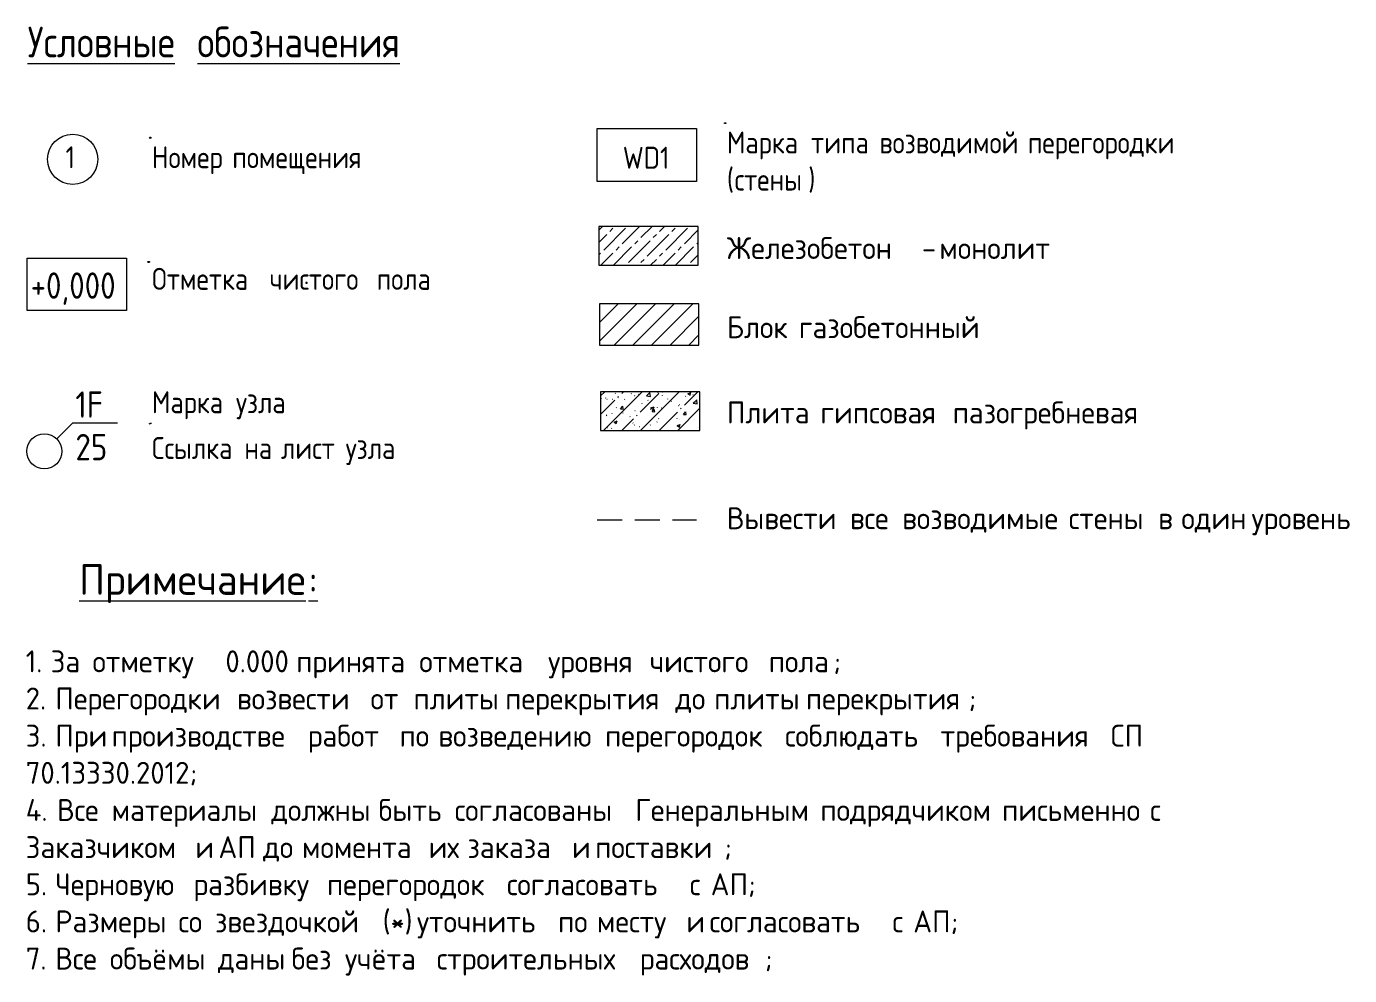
# Model space of a CAD drawing. Header units: millimetres. Extents: x 81037 to 284518, y -8553 to 29000.
# Drawn here: x 127304 to 137858, y -243 to 7327 of the extents above; entities that cross this region are included whole.
import ezdxf

# ---------------------------------------------------------------- set-up
doc = ezdxf.new("R2010")
doc.units = ezdxf.units.MM
doc.linetypes.add('ADSK_Штрих_ш2 п1', pattern=[300, 200, -100])
for name, color, linetype, lineweight in [('A-DETL', 7, 'Continuous', 9), ('A-DETL-1', 7, 'ADSK_Штрих_ш2 п1', 9), ('A-DETL-GENF', 7, 'Continuous', 9), ('G-ANNO-TEXT', 7, 'Continuous', 9)]:
    doc.layers.add(name, color=color, linetype=linetype, lineweight=lineweight)
for name, color, linetype, lineweight, true_color in [('A-DETL-GENF-3', 7, 'Continuous', 9, 0xe4eaf1), ('A-DETL-GENF-4', 9, 'Continuous', 9, 0x808080), ('A-DETL-GENF-5', 7, 'Continuous', 9, 0xc0c0c0), ('G-ANNO-TEXT-1', 7, 'Continuous', 9, 0x3c3c3c)]:
    doc.layers.add(name, color=color, linetype=linetype, lineweight=lineweight, true_color=true_color)
doc.styles.add('GOST Common_2', font='GOST_Common.ttf', dxfattribs={"height": 245})
doc.styles.add('GOST Common_3', font='GOST_Common.ttf', dxfattribs={"height": 175})
doc.styles.add('GOST Common_4', font='GOST_Common.ttf', dxfattribs={"width": 0.9, "height": 210})
doc.styles.add('GOST Common_5', font='GOST_Common.ttf', dxfattribs={"width": 0.9, "height": 175})
doc.styles.add('GOST Common_6', font='GOST_Common.ttf', dxfattribs={"width": 0.9, "height": 245})

msp = doc.modelspace()

# ---------------------------------------------------------------- hatches: boundary and pattern name
at = {"layer": 'A-DETL-GENF'}
h = msp.add_hatch(dxfattribs=at)
h.set_pattern_fill('FP_49', color=256, style=0, pattern_type=2)
h.set_pattern_definition([(45, (124681.68, 0), (98.99495, 197.9899), [245, -35, 35, -35])])
h.paths.add_polyline_path([(132662.4, 5423.3), (132662.4, 5731.7), (131869.9, 5731.7), (131869.9, 5423.3)])
at = {"layer": 'A-DETL-GENF-3'}
msp.add_hatch(color=256, dxfattribs=at).paths.add_polyline_path([(129544.1, 5279.5), (129544.1, 5284.5), (129531.4, 5284.5), (129531.4, 5279.5)])
at = {"layer": 'A-DETL-GENF-4'}
h = msp.add_hatch(dxfattribs=at)
h.set_pattern_fill('FP_50', color=256, style=0, pattern_type=2)
h.set_pattern_definition([(45, (124681.68, 0), (-74.2462, 74.2462), [])])
h.paths.add_polyline_path([(132666.8, 4786.5), (132666.8, 5115.7), (131874.3, 5115.7), (131874.3, 4786.5)])
at = {"layer": 'A-DETL-GENF-5'}
h = msp.add_hatch(dxfattribs=at)
h.set_pattern_fill('FP_51', color=256, style=0, pattern_type=2)
h.set_pattern_definition([(45, (124681.68, 0), (-148.4924, 148.4924), [210, -35, 7, -35]), (45, (124681.68, 148.4), (-148.4924, 148.4924), []), (50, (124681.68, 0), (251.0407, -21.9632), [26.25, -288.75]), (355, (124681.68, 0), (-48.5625, 263.267), [21, -231]), (100.451, (124702.6, -1.83), (202.48, 241.303), [22.309, -245.4]), (46.184, (124681.68, 70), (373.534, -57.933), [39.375, -433.125]), (96.636, (124712.8, 65.17), (327.13, 340.944), [33.464, -368.1]), (351.184, (124681.7, 70), (327.133, 340.94), [31.5, -346.5]), (21, (124716.68, 52.5), (208.917, -140.9164), [26.25, -288.75]), (326, (124716.68, 52.5), (85.161, 253.8024), [21, -231]), (71.451, (124734.1, 40.76), (294.079, 112.884), [22.309, -245.4]), (37.5, (124681.68, 0), (4.25595, 116.51285), [2.347, -225.853, 2.347, -232.153, -231.875]), (37.5, (124681.68, 0), (4.25595, 116.51285), [-462.7, 2.347, -229.528]), (7.5, (124681.68, 0), (92.0743, 138.0441), [2.347, -131.353, 2.347, -220.603, -88.375]), (7.5, (124681.68, 0), (92.0743, 138.0441), [-356.65, 2.347, -86.028]), (327.5, (124603.63, 0), (186.8379, -7.8942), [2.347, -85.153, 2.347, -270.653, -362.25]), (327.5, (124603.63, 0), (186.8379, -7.8942), [-360.5, 2.347, -359.903]), (317.5, (124568.63, 0), (204.1152, 35.0367), [2.347, -111.403, 2.347, -178.953, -257.25]), (317.5, (124568.63, 0), (204.1152, 35.0367), [-295.05, 2.347, -254.903])])
h.paths.add_polyline_path([(132675.6, 4105.8), (132675.6, 4414.3), (131883.1, 4414.3), (131883.1, 4105.8)])

# ---------------------------------------------------------------- linework, layer by layer
at = {"layer": 'A-DETL'}
for p, q in [((132871.5, 6557.9), (132882.6, 6557.9)), ((132871.5, 6553.8), (132871.5, 6557.9)), ((132882.6, 6553.8), (132871.5, 6553.8)), ((132882.6, 6557.9), (132882.6, 6553.8)), ((131856.3, 6513), (132648.8, 6513)), ((131856.3, 6091.3), (131856.3, 6513)), ((132648.8, 6513), (132648.8, 6091.3)), ((132648.8, 6091.3), (131856.3, 6091.3)), ((132662.4, 5731.7), (131869.9, 5731.7)), ((131869.9, 5731.7), (131869.9, 5423.3)), ((132662.4, 5423.3), (132662.4, 5731.7)), ((128271.5, 5452.4), (128285.3, 5452.4)), ((128271.5, 5446.9), (128271.5, 5452.4)), ((128271.5, 5446.9), (128285.3, 5446.9)), ((128285.3, 5452.4), (128285.3, 5446.9)), ((131869.9, 5423.3), (132662.4, 5423.3)), ((129544.1, 5284.5), (129531.4, 5284.5)), ((129531.4, 5284.5), (129531.4, 5279.5)), ((129531.4, 5279.5), (129544.1, 5279.5)), ((129544.1, 5279.5), (129544.1, 5284.5)), ((132666.8, 5115.7), (131874.3, 5115.7)), ((131874.3, 5115.7), (131874.3, 4786.5)), ((132666.8, 4786.5), (132666.8, 5115.7)), ((131874.3, 4786.5), (132666.8, 4786.5)), ((132675.6, 4414.3), (131883.1, 4414.3)), ((131883.1, 4414.3), (131883.1, 4105.8)), ((132675.6, 4105.8), (132675.6, 4414.3)), ((127671.5, 4162.9), (127546.4, 4037.9)), ((128031.5, 4162.9), (127671.5, 4162.9)), ((128288.9, 4159.3), (128292.6, 4162.9)), ((128292.6, 4162.9), (128301, 4162.9)), ((131883.1, 4105.8), (132675.6, 4105.8))]:
    msp.add_line(p, q, dxfattribs=at)
for centre, radius in [((127673.1, 6267.6), 200), ((128291.8, 6439.7), 5), ((128287.7, 4157.9), 1.85), ((127447.4, 3938.9), 140)]:
    msp.add_circle(centre, radius, dxfattribs=at)
at = {"layer": 'A-DETL-1'}
msp.add_line((131856.3, 3391.3), (132648.8, 3391.3), dxfattribs=at)
at = {"layer": 'G-ANNO-TEXT-1', "flags": 128}
msp.add_lwpolyline([(127309.4, 5479.9), (128103.1, 5479.9), (128103.1, 5062.7), (127309.4, 5062.7)], close=True, dxfattribs=at)

# ---------------------------------------------------------------- texts
at = {"layer": 'G-ANNO-TEXT', "attachment_point": 1}
for s, insert, char_height, width, style in [('\\LУсловные', (127313.5, 7325.6), 245, 1550.544, 'GOST Common_6'), ('\\L\\fGOST Common|b0|i0|c204|p34|;\\W.9;\\L ', (128592.8, 7325.6), 245, 90.911, 'GOST Common_6'), ('\\Lобозначения', (128667.8, 7325.6), 245, 2111.164, 'GOST Common_6'), ('Марка', (132891.1, 6489.6), 175, 747.493, 'GOST Common_5'), ('\\fGOST Common|b0|i0|c204|p34|;\\W.9; ', (133507.9, 6489.6), 175, 65.658, 'GOST Common_5'), ('\\fGOST Common|b0|i0|c204|p34|;\\W.9; ', (134053.8, 6489.6), 175, 65.658, 'GOST Common_5'), ('возводимой', (134107.9, 6489.6), 175, 1368.721, 'GOST Common_5'), ('\\fGOST Common|b0|i0|c204|p34|;\\W.9; ', (135237.2, 6489.6), 175, 65.658, 'GOST Common_5'), ('перегородки', (135291.4, 6489.6), 175, 1500.037, 'GOST Common_5'), ('\\fGOST Common|b0|i0|c204|p34|;\\W.9; ', (136529.1, 6489.6), 175, 65.658, 'GOST Common_5'), ('\\fGOST Common|b0|i0|c204|p34|;\\W.9;1', (127616, 6371.5), 175, 95.962, 'GOST Common_5'), ('Номер', (128304.6, 6371.5), 175, 712.139, 'GOST Common_5'), ('\\fGOST Common|b0|i0|c204|p34|;\\W.9; ', (128892.1, 6371.5), 175, 65.658, 'GOST Common_5'), ('\\fGOST Common|b0|i0|c204|p34|;\\W.9; ', (130017.3, 6371.5), 175, 65.658, 'GOST Common_5'), ('WD1', (132060.8, 6367.7), 175, 459.607, 'GOST Common_5'), ('типа', (133562, 6489.6), 175, 595.974, 'GOST Common_5'), ('помещения', (128946.3, 6371.5), 175, 1298.012, 'GOST Common_5'), ('\\fGOST Common|b0|i0|c204|p34|;\\W.9;(', (132891.1, 6193.3), 175, 75.759, 'GOST Common_5'), ('стены', (132953.6, 6193.3), 175, 712.139, 'GOST Common_5'), ('\\fGOST Common|b0|i0|c204|p34|;\\W.9;)', (133541.2, 6193.3), 175, 75.759, 'GOST Common_5'), ('Отметка', (128306, 5401.5), 175, 1070.734, 'GOST Common_5'), ('\\fGOST Common|b0|i0|c204|p34|;\\W.9; ', (129189.4, 5401.5), 175, 65.658, 'GOST Common_5'), ('\\fGOST Common|b0|i0|c204|p34|;\\W.9; ', (130043.7, 5401.5), 175, 65.658, 'GOST Common_5'), ('\\fGOST Common|b0|i0|c204|p34|;\\W.9; ', (130560.4, 5401.5), 175, 65.658, 'GOST Common_5'), ('чистого', (129243.6, 5401.5), 175, 969.721, 'GOST Common_5'), ('пола', (130097.8, 5401.5), 175, 560.62, 'GOST Common_5'), ('1F', (127694.9, 4416.3), 210, 282.835, 'GOST Common_4'), ('Марка', (128304.8, 4417.3), 175, 747.493, 'GOST Common_5'), ('\\fGOST Common|b0|i0|c204|p34|;\\W.9; ', (128921.6, 4417.3), 175, 65.658, 'GOST Common_5'), ('узла', (128975.7, 4417.3), 175, 550.519, 'GOST Common_5'), ('\\fGOST Common|b0|i0|c204|p34|;\\W.9; ', (129430, 4417.3), 175, 65.658, 'GOST Common_5'), ('25', (127694.9, 4077.1), 210, 323.24, 'GOST Common_4'), ('Ссылка', (128304.8, 4052.3), 175, 828.304, 'GOST Common_5'), ('\\fGOST Common|b0|i0|c204|p34|;\\W.9; ', (128988.2, 4052.3), 175, 65.658, 'GOST Common_5'), ('\\fGOST Common|b0|i0|c204|p34|;\\W.9; ', (129279.9, 4052.3), 175, 65.658, 'GOST Common_5'), ('\\fGOST Common|b0|i0|c204|p34|;\\W.9; ', (129796.7, 4052.3), 175, 65.658, 'GOST Common_5'), ('узла', (129850.8, 4052.3), 175, 550.519, 'GOST Common_5'), ('на', (129042.4, 4052.3), 175, 287.886, 'GOST Common_5'), ('лист', (129334.1, 4052.3), 175, 560.62, 'GOST Common_5')]:
    msp.add_mtext(s, dxfattribs=dict(at, insert=insert, char_height=char_height, width=width, style=style))
at = {"layer": 'G-ANNO-TEXT-1', "attachment_point": 1}
for s, insert, char_height, width, style in [('Железобетон', (132891.1, 5647.3), 175, 1756.497, 'GOST Common_3'), ('монолит', (134585.8, 5647.3), 175, 1116.751, 'GOST Common_3'), (' - ', (134340.4, 5647.3), 175, 297.426, 'GOST Common_3'), ('+0,000', (127337.4, 5365.5), 210, 888.911, 'GOST Common_4'), ('Блок', (132891.1, 5015.9), 175, 622.911, 'GOST Common_3'), ('\\fGOST Common|b0|i0|c204|p34|; ', (133405.1, 5015.9), 175, 72.954, 'GOST Common_3'), ('газобетонный', (133465.3, 5015.9), 175, 1879.957, 'GOST Common_3'), ('Плита', (132891.1, 4335.9), 175, 830.548, 'GOST Common_3'), ('\\fGOST Common|b0|i0|c204|p34|; ', (133576.4, 4335.9), 175, 72.954, 'GOST Common_3'), ('\\fGOST Common|b0|i0|c204|p34|; ', (134632.1, 4335.9), 175, 72.954, 'GOST Common_3'), ('пазогребневая', (134692.3, 4335.9), 175, 1992.193, 'GOST Common_3'), ('гипсовая', (133636.6, 4335.9), 175, 1206.54, 'GOST Common_3'), ('Вывести', (132891.1, 3492.3), 175, 1116.751, 'GOST Common_3'), ('\\fGOST Common|b0|i0|c204|p34|; ', (133812.5, 3492.3), 175, 72.954, 'GOST Common_3'), ('\\fGOST Common|b0|i0|c204|p34|; ', (134229.3, 3492.3), 175, 72.954, 'GOST Common_3'), ('\\fGOST Common|b0|i0|c204|p34|; ', (135558.1, 3492.3), 175, 72.954, 'GOST Common_3'), ('\\fGOST Common|b0|i0|c204|p34|; ', (136271.2, 3492.3), 175, 72.954, 'GOST Common_3'), ('\\fGOST Common|b0|i0|c204|p34|; ', (136456.4, 3492.3), 175, 72.954, 'GOST Common_3'), ('\\fGOST Common|b0|i0|c204|p34|; ', (137016.6, 3492.3), 175, 72.954, 'GOST Common_3'), ('все', (133872.7, 3492.3), 175, 432.11, 'GOST Common_3'), ('возводимые', (134289.4, 3492.3), 175, 1537.637, 'GOST Common_3'), ('стены', (135618.3, 3492.3), 175, 791.266, 'GOST Common_3'), ('\\fGOST Common|b0|i0|c204|p34|;в', (136331.4, 3492.3), 175, 151.519, 'GOST Common_3'), ('один', (136516.6, 3492.3), 175, 606.076, 'GOST Common_3'), ('уровень', (137076.8, 3492.3), 175, 1060.633, 'GOST Common_3'), ('\\LПримечание', (127724.2, 3038.8), 245, 2216.666, 'GOST Common_2'), ('\\L\\fGOST Common|b0|i0|c204|p34|;\\L:', (129553.1, 3038.8), 245, 89.789, 'GOST Common_2'), ('1. ', (127298.3, 2350.7), 175, 241.308, 'GOST Common_3'), ('За', (127497.4, 2350.7), 175, 331.097, 'GOST Common_3'), ('\\fGOST Common|b0|i0|c204|p34|; ', (127770.6, 2350.7), 175, 72.954, 'GOST Common_3'), (' 0.000 ', (128784.6, 2350.7), 175, 813.713, 'GOST Common_3'), ('\\fGOST Common|b0|i0|c204|p34|; ', (130377.4, 2350.7), 175, 72.954, 'GOST Common_3'), ('\\fGOST Common|b0|i0|c204|p34|; ', (131405.3, 2350.7), 175, 72.954, 'GOST Common_3'), ('\\fGOST Common|b0|i0|c204|p34|; ', (132215.6, 2350.7), 175, 72.954, 'GOST Common_3'), ('\\fGOST Common|b0|i0|c204|p34|; ', (133164.8, 2350.7), 175, 72.954, 'GOST Common_3'), ('отметку', (127830.8, 2350.7), 175, 1156.033, 'GOST Common_3'), ('принята', (129456, 2350.7), 175, 1116.751, 'GOST Common_3'), ('отметка', (130437.6, 2350.7), 175, 1172.869, 'GOST Common_3'), ('уровня', (131465.5, 2350.7), 175, 909.114, 'GOST Common_3'), ('чистого', (132275.8, 2350.7), 175, 1077.468, 'GOST Common_3'), ('пола', (133225, 2350.7), 175, 622.911, 'GOST Common_3'), ('\\fGOST Common|b0|i0|c204|p34|;;', (133739, 2350.7), 175, 72.954, 'GOST Common_3'), ('2. ', (127298.3, 2054.4), 175, 286.202, 'GOST Common_3'), ('Перегородки', (127534.5, 2054.4), 175, 1683.544, 'GOST Common_3'), ('\\fGOST Common|b0|i0|c204|p34|; ', (128923.5, 2054.4), 175, 72.954, 'GOST Common_3'), ('возвести', (128983.7, 2054.4), 175, 1217.763, 'GOST Common_3'), ('\\fGOST Common|b0|i0|c204|p34|; ', (129988.5, 2054.4), 175, 72.954, 'GOST Common_3'), ('\\fGOST Common|b0|i0|c204|p34|; ', (130331.1, 2054.4), 175, 72.954, 'GOST Common_3'), ('\\fGOST Common|b0|i0|c204|p34|; ', (131062.7, 2054.4), 175, 72.954, 'GOST Common_3'), ('\\fGOST Common|b0|i0|c204|p34|; ', (132419.3, 2054.4), 175, 72.954, 'GOST Common_3'), ('\\fGOST Common|b0|i0|c204|p34|; ', (132729.6, 2054.4), 175, 72.954, 'GOST Common_3'), ('\\fGOST Common|b0|i0|c204|p34|; ', (133461.1, 2054.4), 175, 72.954, 'GOST Common_3'), ('от', (130048.7, 2054.4), 175, 342.321, 'GOST Common_3'), ('плиты', (130391.3, 2054.4), 175, 813.713, 'GOST Common_3'), ('перекрытия', (131122.9, 2054.4), 175, 1571.307, 'GOST Common_3'), ('до', (132479.5, 2054.4), 175, 303.038, 'GOST Common_3'), ('плиты', (132789.8, 2054.4), 175, 813.713, 'GOST Common_3'), ('перекрытия', (133521.3, 2054.4), 175, 1571.307, 'GOST Common_3'), ('\\fGOST Common|b0|i0|c204|p34|;;', (134817.8, 2054.4), 175, 72.954, 'GOST Common_3'), ('3. ', (127298.3, 1758), 175, 286.202, 'GOST Common_3'), ('При', (127534.5, 1758), 175, 471.392, 'GOST Common_3'), ('\\fGOST Common|b0|i0|c204|p34|; ', (127923.4, 1758), 175, 72.954, 'GOST Common_3'), ('производстве', (127983.6, 1758), 175, 1823.839, 'GOST Common_3'), ('\\fGOST Common|b0|i0|c204|p34|; ', (129488.4, 1758), 175, 72.954, 'GOST Common_3'), ('работ', (129548.6, 1758), 175, 813.713, 'GOST Common_3'), ('\\fGOST Common|b0|i0|c204|p34|; ', (130220, 1758), 175, 72.954, 'GOST Common_3'), ('по', (130280.2, 1758), 175, 303.038, 'GOST Common_3'), ('\\fGOST Common|b0|i0|c204|p34|; ', (130530.2, 1758), 175, 72.954, 'GOST Common_3'), ('возведению', (130590.4, 1758), 175, 1537.637, 'GOST Common_3'), ('\\fGOST Common|b0|i0|c204|p34|; ', (131859.1, 1758), 175, 72.954, 'GOST Common_3'), ('перегородок', (131919.3, 1758), 175, 1666.708, 'GOST Common_3'), ('\\fGOST Common|b0|i0|c204|p34|; ', (133294.5, 1758), 175, 72.954, 'GOST Common_3'), ('соблюдать', (133354.6, 1758), 175, 1431.012, 'GOST Common_3'), ('\\fGOST Common|b0|i0|c204|p34|; ', (134535.4, 1758), 175, 72.954, 'GOST Common_3'), ('требования', (134595.5, 1758), 175, 1571.307, 'GOST Common_3'), ('\\fGOST Common|b0|i0|c204|p34|; ', (135892, 1758), 175, 72.954, 'GOST Common_3'), ('СП', (135952.2, 1758), 175, 319.873, 'GOST Common_3'), ('\\fGOST Common|b0|i0|c204|p34|; ', (136216.1, 1758), 175, 72.954, 'GOST Common_3'), ('70.13330.2012;', (127298.3, 1461.7), 175, 1773.333, 'GOST Common_3'), ('4. ', (127298.3, 1165.4), 175, 303.038, 'GOST Common_3'), ('Все', (127548.4, 1165.4), 175, 454.557, 'GOST Common_3'), ('\\fGOST Common|b0|i0|c204|p34|; ', (127923.4, 1165.4), 175, 72.954, 'GOST Common_3'), ('\\fGOST Common|b0|i0|c204|p34|; ', (129196.7, 1165.4), 175, 72.954, 'GOST Common_3'), ('\\fGOST Common|b0|i0|c204|p34|; ', (130053.3, 1165.4), 175, 72.954, 'GOST Common_3'), ('быть', (130113.5, 1165.4), 175, 662.194, 'GOST Common_3'), ('\\fGOST Common|b0|i0|c204|p34|; ', (130659.9, 1165.4), 175, 72.954, 'GOST Common_3'), ('\\fGOST Common|b0|i0|c204|p34|; ', (132099.9, 1165.4), 175, 72.954, 'GOST Common_3'), ('Генеральным', (132160.1, 1165.4), 175, 1717.215, 'GOST Common_3'), ('\\fGOST Common|b0|i0|c204|p34|; ', (133576.9, 1165.4), 175, 72.954, 'GOST Common_3'), ('\\fGOST Common|b0|i0|c204|p34|; ', (135026.2, 1165.4), 175, 72.954, 'GOST Common_3'), ('\\fGOST Common|b0|i0|c204|p34|; ', (136206.9, 1165.4), 175, 72.954, 'GOST Common_3'), ('\\fGOST Common|b0|i0|c204|p34|; ', (136373.5, 1165.4), 175, 72.954, 'GOST Common_3'), ('материалы', (127983.6, 1165.4), 175, 1470.295, 'GOST Common_3'), ('должны', (129256.9, 1165.4), 175, 965.232, 'GOST Common_3'), ('согласованы', (130720.1, 1165.4), 175, 1672.32, 'GOST Common_3'), ('подрядчиком', (133637.1, 1165.4), 175, 1683.544, 'GOST Common_3'), ('письменно', (135086.3, 1165.4), 175, 1358.059, 'GOST Common_3'), ('\\fGOST Common|b0|i0|c204|p34|;с', (136267.1, 1165.4), 175, 129.072, 'GOST Common_3'), ('Заказчиком', (127298.3, 869), 175, 1565.696, 'GOST Common_3'), ('\\fGOST Common|b0|i0|c204|p34|; ', (128590.2, 869), 175, 72.954, 'GOST Common_3'), ('\\fGOST Common|b0|i0|c204|p34|; ', (128775.4, 869), 175, 72.954, 'GOST Common_3'), ('АП', (128835.6, 869), 175, 359.156, 'GOST Common_3'), ('\\fGOST Common|b0|i0|c204|p34|; ', (129131.9, 869), 175, 72.954, 'GOST Common_3'), ('\\fGOST Common|b0|i0|c204|p34|; ', (129442.1, 869), 175, 72.954, 'GOST Common_3'), ('\\fGOST Common|b0|i0|c204|p34|; ', (130451.5, 869), 175, 72.954, 'GOST Common_3'), ('\\fGOST Common|b0|i0|c204|p34|; ', (130761.7, 869), 175, 72.954, 'GOST Common_3'), ('\\fGOST Common|b0|i0|c204|p34|; ', (131595.2, 869), 175, 72.954, 'GOST Common_3'), ('\\fGOST Common|b0|i0|c204|p34|; ', (131780.4, 869), 175, 72.954, 'GOST Common_3'), ('\\fGOST Common|b0|i0|c204|p34|;и', (128650.4, 869), 175, 151.519, 'GOST Common_3'), ('до', (129192.1, 869), 175, 303.038, 'GOST Common_3'), ('момента', (129502.3, 869), 175, 1150.422, 'GOST Common_3'), ('их', (130511.7, 869), 175, 303.038, 'GOST Common_3'), ('заказа', (130821.9, 869), 175, 937.173, 'GOST Common_3'), ('\\fGOST Common|b0|i0|c204|p34|;и', (131655.4, 869), 175, 151.519, 'GOST Common_3'), ('поставки', (131840.6, 869), 175, 1245.822, 'GOST Common_3'), ('\\fGOST Common|b0|i0|c204|p34|;;', (132868.5, 869), 175, 72.954, 'GOST Common_3'), ('5. ', (127298.3, 572.7), 175, 286.202, 'GOST Common_3'), ('Черновую', (127534.5, 572.7), 175, 1262.658, 'GOST Common_3'), ('\\fGOST Common|b0|i0|c204|p34|; ', (128576.3, 572.7), 175, 72.954, 'GOST Common_3'), ('разбивку', (128636.5, 572.7), 175, 1217.763, 'GOST Common_3'), ('\\fGOST Common|b0|i0|c204|p34|; ', (129641.2, 572.7), 175, 72.954, 'GOST Common_3'), ('\\fGOST Common|b0|i0|c204|p34|; ', (131076.6, 572.7), 175, 72.954, 'GOST Common_3'), ('\\fGOST Common|b0|i0|c204|p34|; ', (132535.1, 572.7), 175, 72.954, 'GOST Common_3'), ('\\fGOST Common|b0|i0|c204|p34|; ', (132701.8, 572.7), 175, 72.954, 'GOST Common_3'), ('АП', (132762, 572.7), 175, 359.156, 'GOST Common_3'), ('перегородок', (129701.4, 572.7), 175, 1666.708, 'GOST Common_3'), ('согласовать', (131136.8, 572.7), 175, 1694.767, 'GOST Common_3'), ('\\fGOST Common|b0|i0|c204|p34|;с', (132595.3, 572.7), 175, 129.072, 'GOST Common_3'), ('\\fGOST Common|b0|i0|c204|p34|;;', (133058.3, 572.7), 175, 72.954, 'GOST Common_3'), ('6. ', (127298.3, 276.4), 175, 286.202, 'GOST Common_3'), ('Размеры', (127534.5, 276.4), 175, 1116.751, 'GOST Common_3'), ('\\fGOST Common|b0|i0|c204|p34|; ', (128455.9, 276.4), 175, 72.954, 'GOST Common_3'), ('со', (128516.1, 276.4), 175, 280.591, 'GOST Common_3'), ('\\fGOST Common|b0|i0|c204|p34|; ', (128747.6, 276.4), 175, 72.954, 'GOST Common_3'), ('звездочкой', (128807.8, 276.4), 175, 1492.742, 'GOST Common_3'), (' (*) ', (130039.4, 276.4), 175, 460.169, 'GOST Common_3'), ('уточнить', (130419.1, 276.4), 175, 1290.717, 'GOST Common_3'), ('\\fGOST Common|b0|i0|c204|p34|; ', (131484, 276.4), 175, 72.954, 'GOST Common_3'), ('по', (131544.2, 276.4), 175, 303.038, 'GOST Common_3'), ('\\fGOST Common|b0|i0|c204|p34|; ', (131794.3, 276.4), 175, 72.954, 'GOST Common_3'), ('месту', (131854.5, 276.4), 175, 791.266, 'GOST Common_3'), ('\\fGOST Common|b0|i0|c204|p34|; ', (132507.3, 276.4), 175, 72.954, 'GOST Common_3'), ('\\fGOST Common|b0|i0|c204|p34|;и', (132567.5, 276.4), 175, 151.519, 'GOST Common_3'), ('\\fGOST Common|b0|i0|c204|p34|; ', (132692.5, 276.4), 175, 72.954, 'GOST Common_3'), ('согласовать', (132752.7, 276.4), 175, 1694.767, 'GOST Common_3'), ('\\fGOST Common|b0|i0|c204|p34|; ', (134151, 276.4), 175, 72.954, 'GOST Common_3'), ('\\fGOST Common|b0|i0|c204|p34|;с', (134211.2, 276.4), 175, 129.072, 'GOST Common_3'), ('\\fGOST Common|b0|i0|c204|p34|; ', (134317.7, 276.4), 175, 72.954, 'GOST Common_3'), ('АП', (134377.9, 276.4), 175, 359.156, 'GOST Common_3'), ('\\fGOST Common|b0|i0|c204|p34|;;', (134674.3, 276.4), 175, 72.954, 'GOST Common_3'), ('7. ', (127298.3, -20), 175, 286.202, 'GOST Common_3'), ('Все', (127534.5, -20), 175, 454.557, 'GOST Common_3'), ('\\fGOST Common|b0|i0|c204|p34|; ', (127909.5, -20), 175, 72.954, 'GOST Common_3'), ('объёмы', (127969.7, -20), 175, 970.844, 'GOST Common_3'), ('\\fGOST Common|b0|i0|c204|p34|; ', (128770.7, -20), 175, 72.954, 'GOST Common_3'), ('даны', (128830.9, -20), 175, 639.747, 'GOST Common_3'), ('\\fGOST Common|b0|i0|c204|p34|; ', (129358.8, -20), 175, 72.954, 'GOST Common_3'), ('без', (129419, -20), 175, 443.333, 'GOST Common_3'), ('\\fGOST Common|b0|i0|c204|p34|; ', (129784.8, -20), 175, 72.954, 'GOST Common_3'), ('учёта', (129845, -20), 175, 813.713, 'GOST Common_3'), ('\\fGOST Common|b0|i0|c204|p34|; ', (130516.3, -20), 175, 72.954, 'GOST Common_3'), ('строительных', (130576.5, -20), 175, 1891.181, 'GOST Common_3'), ('\\fGOST Common|b0|i0|c204|p34|; ', (132136.9, -20), 175, 72.954, 'GOST Common_3'), ('расходов', (132197.1, -20), 175, 1206.54, 'GOST Common_3'), ('\\fGOST Common|b0|i0|c204|p34|;;', (133192.6, -20), 175, 72.954, 'GOST Common_3')]:
    msp.add_mtext(s, dxfattribs=dict(at, insert=insert, char_height=char_height, width=width, style=style))

doc.saveas('drawing.dxf')
